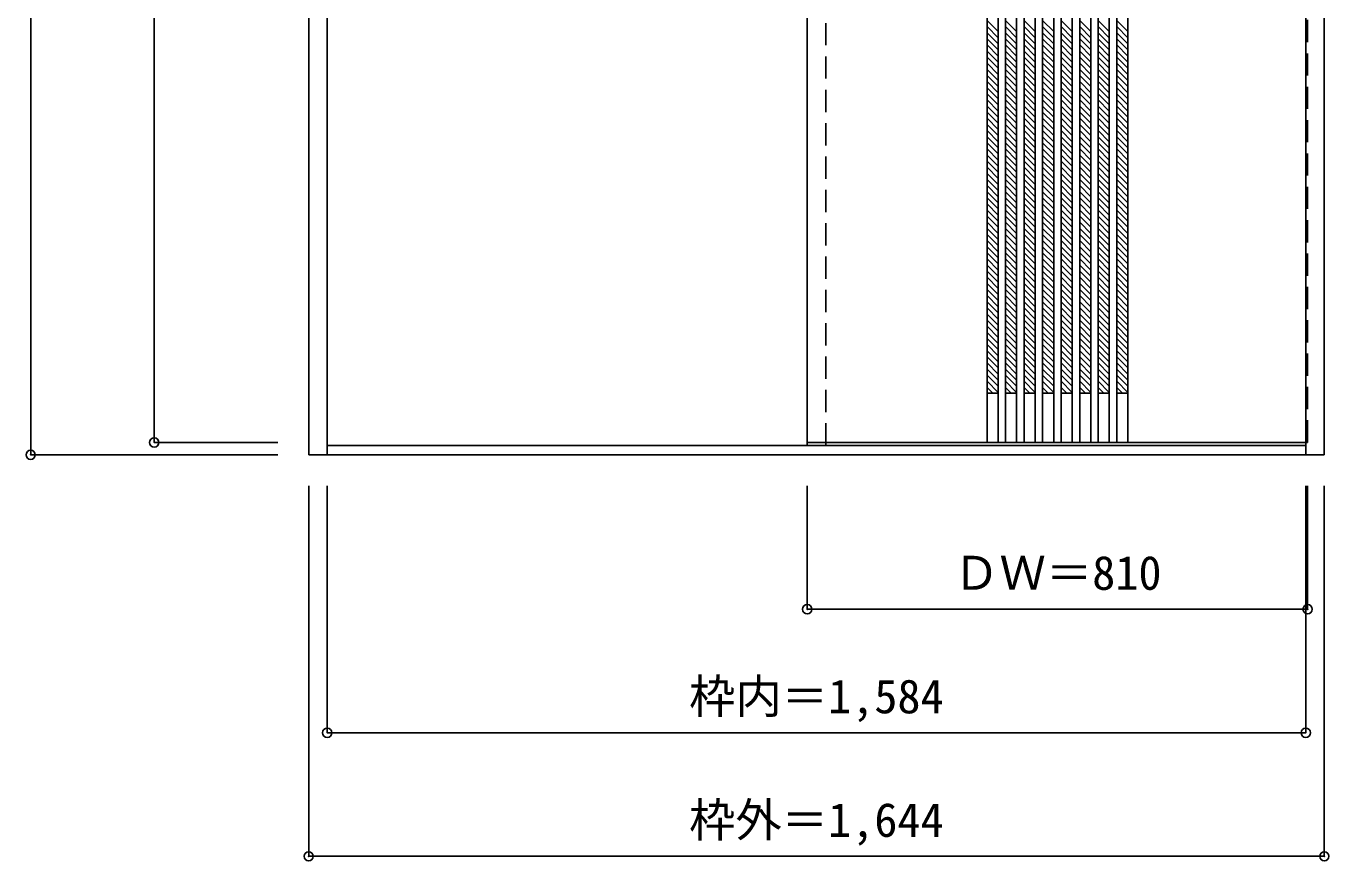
# Model space of a CAD drawing. Units: millimetres, scale not verified. Extents: x -1743 to 453, y -1658 to 1054.
# Drawn here: x -1656 to 453, y -1658 to -306 of the extents above; entities that cross this region are included whole.
import ezdxf
from ezdxf.enums import TextEntityAlignment as Align

# ---------------------------------------------------------------- set-up
doc = ezdxf.new("R2010")
doc.units = ezdxf.units.MM
doc.header["$LTSCALE"] = 30
doc.header["$PDMODE"] = 32
doc.header["$PDSIZE"] = 15
doc.linetypes.add('DASHED1', pattern=[1.8, 1.2, -0.6])
doc.layers.add('0-0', color=4, linetype='DASHED1')
doc.layers.add('0-1_寸法', color=7, linetype='Continuous')
doc.styles.add('ＭＳ ゴシック', font='')
doc.styles.get('ＭＳ ゴシック').set_extended_font_data('MS Gothic')

msp = doc.modelspace()

# ---------------------------------------------------------------- linework, layer by layer
at = {"layer": '0-0', "color": 3, "linetype": 'Continuous'}
for p, q in [((-1198.04, -1000.19), (-1198.04, 1046.81)), ((445.96, -1000.19), (445.96, 1046.81)), ((-1168.04, -1000.19), (-1168.04, 1016.81)), ((415.96, -1000.19), (415.96, 1016.81)), ((-391.04, 1002.81), (-391.04, -980.19)), ((-100.04, 1002.81), (-100.04, -980.19)), ((-82.04, 1002.81), (-82.04, -980.19)), ((-70.04, 1002.81), (-70.04, -980.19)), ((-52.04, 1002.81), (-52.04, -980.19)), ((-40.04, 1002.81), (-40.04, -980.19)), ((-22.04, 1002.81), (-22.04, -980.19)), ((-10.04, 1002.81), (-10.04, -980.19)), ((7.96, 1002.81), (7.96, -980.19)), ((19.96, 1002.81), (19.96, -980.19)), ((37.96, 1002.81), (37.96, -980.19)), ((49.96, 1002.81), (49.96, -980.19)), ((67.96, 1002.81), (67.96, -980.19)), ((79.96, 1002.81), (79.96, -980.19)), ((97.96, 1002.81), (97.96, -980.19)), ((109.96, 1002.81), (109.96, -980.19)), ((127.96, 1002.81), (127.96, -980.19)), ((-1168.04, -985.19), (415.96, -985.19)), ((415.96, -980.19), (-391.04, -980.19)), ((-1198.04, -1000.19), (445.96, -1000.19))]:
    msp.add_line(p, q, dxfattribs=at)
at = {"layer": '0-0'}
for p, q in [((-391.04, -985.19), (-391.04, 1016.81)), ((-361.04, -985.19), (-361.04, 1016.81)), ((-82.04, -315.02), (-100.04, -297.02)), ((-82.04, -324.92), (-100.04, -306.92)), ((-52.04, -315.02), (-70.04, -297.02)), ((-52.04, -324.92), (-70.04, -306.92)), ((-22.04, -315.02), (-40.04, -297.02)), ((-22.04, -324.92), (-40.04, -306.92)), ((7.96, -315.02), (-10.04, -297.02)), ((7.96, -324.92), (-10.04, -306.92)), ((37.96, -315.02), (19.96, -297.02)), ((37.96, -324.92), (19.96, -306.92)), ((67.96, -315.02), (49.96, -297.02)), ((67.96, -324.92), (49.96, -306.92)), ((97.96, -315.02), (79.96, -297.02)), ((97.96, -324.92), (79.96, -306.92)), ((127.96, -315.02), (109.96, -297.02)), ((127.96, -324.92), (109.96, -306.92)), ((-82.04, -334.82), (-100.04, -316.82)), ((-82.04, -344.72), (-100.04, -326.72)), ((-82.04, -354.62), (-100.04, -336.62)), ((-52.04, -334.82), (-70.04, -316.82)), ((-52.04, -344.72), (-70.04, -326.72)), ((-52.04, -354.62), (-70.04, -336.62)), ((-22.04, -334.82), (-40.04, -316.82)), ((-22.04, -344.72), (-40.04, -326.72)), ((-22.04, -354.62), (-40.04, -336.62)), ((7.96, -334.82), (-10.04, -316.82)), ((7.96, -344.72), (-10.04, -326.72)), ((7.96, -354.62), (-10.04, -336.62)), ((37.96, -334.82), (19.96, -316.82)), ((37.96, -344.72), (19.96, -326.72)), ((37.96, -354.62), (19.96, -336.62)), ((67.96, -334.82), (49.96, -316.82)), ((67.96, -344.72), (49.96, -326.72)), ((67.96, -354.62), (49.96, -336.62)), ((97.96, -334.82), (79.96, -316.82)), ((97.96, -344.72), (79.96, -326.72)), ((97.96, -354.62), (79.96, -336.62)), ((127.96, -334.82), (109.96, -316.82)), ((127.96, -344.72), (109.96, -326.72)), ((127.96, -354.62), (109.96, -336.62)), ((-82.04, -364.52), (-100.04, -346.52)), ((-82.04, -374.42), (-100.04, -356.42)), ((-52.04, -364.52), (-70.04, -346.52)), ((-52.04, -374.42), (-70.04, -356.42)), ((-22.04, -364.52), (-40.04, -346.52)), ((-22.04, -374.42), (-40.04, -356.42)), ((7.96, -364.52), (-10.04, -346.52)), ((7.96, -374.42), (-10.04, -356.42)), ((37.96, -364.52), (19.96, -346.52)), ((37.96, -374.42), (19.96, -356.42)), ((67.96, -364.52), (49.96, -346.52)), ((67.96, -374.42), (49.96, -356.42)), ((97.96, -364.52), (79.96, -346.52)), ((97.96, -374.42), (79.96, -356.42)), ((127.96, -364.52), (109.96, -346.52)), ((127.96, -374.42), (109.96, -356.42)), ((-82.04, -384.32), (-100.04, -366.32)), ((-82.04, -394.22), (-100.04, -376.22)), ((-52.04, -384.32), (-70.04, -366.32)), ((-52.04, -394.22), (-70.04, -376.22)), ((-22.04, -384.32), (-40.04, -366.32)), ((-22.04, -394.22), (-40.04, -376.22)), ((7.96, -384.32), (-10.04, -366.32)), ((7.96, -394.22), (-10.04, -376.22)), ((37.96, -384.32), (19.96, -366.32)), ((37.96, -394.22), (19.96, -376.22)), ((67.96, -384.32), (49.96, -366.32)), ((67.96, -394.22), (49.96, -376.22)), ((97.96, -384.32), (79.96, -366.32)), ((97.96, -394.22), (79.96, -376.22)), ((127.96, -384.32), (109.96, -366.32)), ((127.96, -394.22), (109.96, -376.22)), ((-82.04, -404.12), (-100.04, -386.12)), ((-82.04, -414.02), (-100.04, -396.02)), ((-52.04, -404.12), (-70.04, -386.12)), ((-52.04, -414.02), (-70.04, -396.02)), ((-22.04, -404.12), (-40.04, -386.12)), ((-22.04, -414.02), (-40.04, -396.02)), ((7.96, -404.12), (-10.04, -386.12)), ((7.96, -414.02), (-10.04, -396.02)), ((37.96, -404.12), (19.96, -386.12)), ((37.96, -414.02), (19.96, -396.02)), ((67.96, -404.12), (49.96, -386.12)), ((67.96, -414.02), (49.96, -396.02)), ((97.96, -404.12), (79.96, -386.12)), ((97.96, -414.02), (79.96, -396.02)), ((127.96, -404.12), (109.96, -386.12)), ((127.96, -414.02), (109.96, -396.02)), ((-82.04, -423.92), (-100.04, -405.92)), ((-82.04, -433.82), (-100.04, -415.82)), ((-52.04, -423.92), (-70.04, -405.92)), ((-52.04, -433.82), (-70.04, -415.82)), ((-22.04, -423.92), (-40.04, -405.92)), ((-22.04, -433.82), (-40.04, -415.82)), ((7.96, -423.92), (-10.04, -405.92)), ((7.96, -433.82), (-10.04, -415.82)), ((37.96, -423.92), (19.96, -405.92)), ((37.96, -433.82), (19.96, -415.82)), ((67.96, -423.92), (49.96, -405.92)), ((67.96, -433.82), (49.96, -415.82)), ((97.96, -423.92), (79.96, -405.92)), ((97.96, -433.82), (79.96, -415.82)), ((127.96, -423.92), (109.96, -405.92)), ((127.96, -433.82), (109.96, -415.82)), ((-82.04, -443.72), (-100.04, -425.72)), ((-82.04, -453.61), (-100.04, -435.61)), ((-52.04, -443.72), (-70.04, -425.72)), ((-52.04, -453.61), (-70.04, -435.61)), ((-22.04, -443.72), (-40.04, -425.72)), ((-22.04, -453.61), (-40.04, -435.61)), ((7.96, -443.72), (-10.04, -425.72)), ((7.96, -453.61), (-10.04, -435.61)), ((37.96, -443.72), (19.96, -425.72)), ((37.96, -453.61), (19.96, -435.61)), ((67.96, -443.72), (49.96, -425.72)), ((67.96, -453.61), (49.96, -435.61)), ((97.96, -443.72), (79.96, -425.72)), ((97.96, -453.61), (79.96, -435.61)), ((127.96, -443.72), (109.96, -425.72)), ((127.96, -453.61), (109.96, -435.61)), ((-82.04, -463.51), (-100.04, -445.51)), ((-82.04, -473.41), (-100.04, -455.41)), ((-52.04, -463.51), (-70.04, -445.51)), ((-52.04, -473.41), (-70.04, -455.41)), ((-22.04, -463.51), (-40.04, -445.51)), ((-22.04, -473.41), (-40.04, -455.41)), ((7.96, -463.51), (-10.04, -445.51)), ((7.96, -473.41), (-10.04, -455.41)), ((37.96, -463.51), (19.96, -445.51)), ((37.96, -473.41), (19.96, -455.41)), ((67.96, -463.51), (49.96, -445.51)), ((67.96, -473.41), (49.96, -455.41)), ((97.96, -463.51), (79.96, -445.51)), ((97.96, -473.41), (79.96, -455.41)), ((127.96, -463.51), (109.96, -445.51)), ((127.96, -473.41), (109.96, -455.41)), ((-82.04, -483.31), (-100.04, -465.31)), ((-82.04, -493.21), (-100.04, -475.21)), ((-52.04, -483.31), (-70.04, -465.31)), ((-52.04, -493.21), (-70.04, -475.21)), ((-22.04, -483.31), (-40.04, -465.31)), ((-22.04, -493.21), (-40.04, -475.21)), ((7.96, -483.31), (-10.04, -465.31)), ((7.96, -493.21), (-10.04, -475.21)), ((37.96, -483.31), (19.96, -465.31)), ((37.96, -493.21), (19.96, -475.21)), ((67.96, -483.31), (49.96, -465.31)), ((67.96, -493.21), (49.96, -475.21)), ((97.96, -483.31), (79.96, -465.31)), ((97.96, -493.21), (79.96, -475.21)), ((127.96, -483.31), (109.96, -465.31)), ((127.96, -493.21), (109.96, -475.21)), ((-82.04, -503.11), (-100.04, -485.11)), ((-82.04, -513.01), (-100.04, -495.01)), ((-82.04, -522.91), (-100.04, -504.91)), ((-52.04, -503.11), (-70.04, -485.11)), ((-52.04, -513.01), (-70.04, -495.01)), ((-52.04, -522.91), (-70.04, -504.91)), ((-22.04, -503.11), (-40.04, -485.11)), ((-22.04, -513.01), (-40.04, -495.01)), ((-22.04, -522.91), (-40.04, -504.91)), ((7.96, -503.11), (-10.04, -485.11)), ((7.96, -513.01), (-10.04, -495.01)), ((7.96, -522.91), (-10.04, -504.91)), ((37.96, -503.11), (19.96, -485.11)), ((37.96, -513.01), (19.96, -495.01)), ((37.96, -522.91), (19.96, -504.91)), ((67.96, -503.11), (49.96, -485.11)), ((67.96, -513.01), (49.96, -495.01)), ((67.96, -522.91), (49.96, -504.91)), ((97.96, -503.11), (79.96, -485.11)), ((97.96, -513.01), (79.96, -495.01)), ((97.96, -522.91), (79.96, -504.91)), ((127.96, -503.11), (109.96, -485.11)), ((127.96, -513.01), (109.96, -495.01)), ((127.96, -522.91), (109.96, -504.91)), ((-82.04, -532.81), (-100.04, -514.81)), ((-82.04, -542.71), (-100.04, -524.71)), ((-52.04, -532.81), (-70.04, -514.81)), ((-52.04, -542.71), (-70.04, -524.71)), ((-22.04, -532.81), (-40.04, -514.81)), ((-22.04, -542.71), (-40.04, -524.71)), ((7.96, -532.81), (-10.04, -514.81)), ((7.96, -542.71), (-10.04, -524.71)), ((37.96, -532.81), (19.96, -514.81)), ((37.96, -542.71), (19.96, -524.71)), ((67.96, -532.81), (49.96, -514.81)), ((67.96, -542.71), (49.96, -524.71)), ((97.96, -532.81), (79.96, -514.81)), ((97.96, -542.71), (79.96, -524.71)), ((127.96, -532.81), (109.96, -514.81)), ((127.96, -542.71), (109.96, -524.71)), ((-82.04, -552.61), (-100.04, -534.61)), ((-82.04, -562.51), (-100.04, -544.51)), ((-52.04, -552.61), (-70.04, -534.61)), ((-52.04, -562.51), (-70.04, -544.51)), ((-22.04, -552.61), (-40.04, -534.61)), ((-22.04, -562.51), (-40.04, -544.51)), ((7.96, -552.61), (-10.04, -534.61)), ((7.96, -562.51), (-10.04, -544.51)), ((37.96, -552.61), (19.96, -534.61)), ((37.96, -562.51), (19.96, -544.51)), ((67.96, -552.61), (49.96, -534.61)), ((67.96, -562.51), (49.96, -544.51)), ((97.96, -552.61), (79.96, -534.61)), ((97.96, -562.51), (79.96, -544.51)), ((127.96, -552.61), (109.96, -534.61)), ((127.96, -562.51), (109.96, -544.51)), ((-82.04, -572.41), (-100.04, -554.41)), ((-82.04, -582.31), (-100.04, -564.31)), ((-52.04, -572.41), (-70.04, -554.41)), ((-52.04, -582.31), (-70.04, -564.31)), ((-22.04, -572.41), (-40.04, -554.41)), ((-22.04, -582.31), (-40.04, -564.31)), ((7.96, -572.41), (-10.04, -554.41)), ((7.96, -582.31), (-10.04, -564.31)), ((37.96, -572.41), (19.96, -554.41)), ((37.96, -582.31), (19.96, -564.31)), ((67.96, -572.41), (49.96, -554.41)), ((67.96, -582.31), (49.96, -564.31)), ((97.96, -572.41), (79.96, -554.41)), ((97.96, -582.31), (79.96, -564.31)), ((127.96, -572.41), (109.96, -554.41)), ((127.96, -582.31), (109.96, -564.31)), ((-82.04, -592.21), (-100.04, -574.21)), ((-82.04, -602.11), (-100.04, -584.11)), ((-52.04, -592.21), (-70.04, -574.21)), ((-52.04, -602.11), (-70.04, -584.11)), ((-22.04, -592.21), (-40.04, -574.21)), ((-22.04, -602.11), (-40.04, -584.11)), ((7.96, -592.21), (-10.04, -574.21)), ((7.96, -602.11), (-10.04, -584.11)), ((37.96, -592.21), (19.96, -574.21)), ((37.96, -602.11), (19.96, -584.11)), ((67.96, -592.21), (49.96, -574.21)), ((67.96, -602.11), (49.96, -584.11)), ((97.96, -592.21), (79.96, -574.21)), ((97.96, -602.11), (79.96, -584.11)), ((127.96, -592.21), (109.96, -574.21)), ((127.96, -602.11), (109.96, -584.11)), ((-82.04, -612.01), (-100.04, -594.01)), ((-82.04, -621.91), (-100.04, -603.91)), ((-52.04, -612.01), (-70.04, -594.01)), ((-52.04, -621.91), (-70.04, -603.91)), ((-22.04, -612.01), (-40.04, -594.01)), ((-22.04, -621.91), (-40.04, -603.91)), ((7.96, -612.01), (-10.04, -594.01)), ((7.96, -621.91), (-10.04, -603.91)), ((37.96, -612.01), (19.96, -594.01)), ((37.96, -621.91), (19.96, -603.91)), ((67.96, -612.01), (49.96, -594.01)), ((67.96, -621.91), (49.96, -603.91)), ((97.96, -612.01), (79.96, -594.01)), ((97.96, -621.91), (79.96, -603.91)), ((127.96, -612.01), (109.96, -594.01)), ((127.96, -621.91), (109.96, -603.91)), ((-82.04, -631.81), (-100.04, -613.81)), ((-82.04, -641.7), (-100.04, -623.7)), ((-52.04, -631.81), (-70.04, -613.81)), ((-52.04, -641.7), (-70.04, -623.7)), ((-22.04, -631.81), (-40.04, -613.81)), ((-22.04, -641.7), (-40.04, -623.7)), ((7.96, -631.81), (-10.04, -613.81)), ((7.96, -641.7), (-10.04, -623.7)), ((37.96, -631.81), (19.96, -613.81)), ((37.96, -641.7), (19.96, -623.7)), ((67.96, -631.81), (49.96, -613.81)), ((67.96, -641.7), (49.96, -623.7)), ((97.96, -631.81), (79.96, -613.81)), ((97.96, -641.7), (79.96, -623.7)), ((127.96, -631.81), (109.96, -613.81)), ((127.96, -641.7), (109.96, -623.7)), ((-82.04, -651.6), (-100.04, -633.6)), ((-82.04, -661.5), (-100.04, -643.5)), ((-82.04, -671.4), (-100.04, -653.4)), ((-52.04, -651.6), (-70.04, -633.6)), ((-52.04, -661.5), (-70.04, -643.5)), ((-52.04, -671.4), (-70.04, -653.4)), ((-22.04, -651.6), (-40.04, -633.6)), ((-22.04, -661.5), (-40.04, -643.5)), ((-22.04, -671.4), (-40.04, -653.4)), ((7.96, -651.6), (-10.04, -633.6)), ((7.96, -661.5), (-10.04, -643.5)), ((7.96, -671.4), (-10.04, -653.4)), ((37.96, -651.6), (19.96, -633.6)), ((37.96, -661.5), (19.96, -643.5)), ((37.96, -671.4), (19.96, -653.4)), ((67.96, -651.6), (49.96, -633.6)), ((67.96, -661.5), (49.96, -643.5)), ((67.96, -671.4), (49.96, -653.4)), ((97.96, -651.6), (79.96, -633.6)), ((97.96, -661.5), (79.96, -643.5)), ((97.96, -671.4), (79.96, -653.4)), ((127.96, -651.6), (109.96, -633.6)), ((127.96, -661.5), (109.96, -643.5)), ((127.96, -671.4), (109.96, -653.4)), ((-82.04, -681.3), (-100.04, -663.3)), ((-82.04, -691.2), (-100.04, -673.2)), ((-52.04, -681.3), (-70.04, -663.3)), ((-52.04, -691.2), (-70.04, -673.2)), ((-22.04, -681.3), (-40.04, -663.3)), ((-22.04, -691.2), (-40.04, -673.2)), ((7.96, -681.3), (-10.04, -663.3)), ((7.96, -691.2), (-10.04, -673.2)), ((37.96, -681.3), (19.96, -663.3)), ((37.96, -691.2), (19.96, -673.2)), ((67.96, -681.3), (49.96, -663.3)), ((67.96, -691.2), (49.96, -673.2)), ((97.96, -681.3), (79.96, -663.3)), ((97.96, -691.2), (79.96, -673.2)), ((127.96, -681.3), (109.96, -663.3)), ((127.96, -691.2), (109.96, -673.2)), ((-82.04, -701.1), (-100.04, -683.1)), ((-82.04, -711), (-100.04, -693)), ((-52.04, -701.1), (-70.04, -683.1)), ((-52.04, -711), (-70.04, -693)), ((-22.04, -701.1), (-40.04, -683.1)), ((-22.04, -711), (-40.04, -693)), ((7.96, -701.1), (-10.04, -683.1)), ((7.96, -711), (-10.04, -693)), ((37.96, -701.1), (19.96, -683.1)), ((37.96, -711), (19.96, -693)), ((67.96, -701.1), (49.96, -683.1)), ((67.96, -711), (49.96, -693)), ((97.96, -701.1), (79.96, -683.1)), ((97.96, -711), (79.96, -693)), ((127.96, -701.1), (109.96, -683.1)), ((127.96, -711), (109.96, -693)), ((-82.04, -720.9), (-100.04, -702.9)), ((-82.04, -730.8), (-100.04, -712.8)), ((-52.04, -720.9), (-70.04, -702.9)), ((-52.04, -730.8), (-70.04, -712.8)), ((-22.04, -720.9), (-40.04, -702.9)), ((-22.04, -730.8), (-40.04, -712.8)), ((7.96, -720.9), (-10.04, -702.9)), ((7.96, -730.8), (-10.04, -712.8)), ((37.96, -720.9), (19.96, -702.9)), ((37.96, -730.8), (19.96, -712.8)), ((67.96, -720.9), (49.96, -702.9)), ((67.96, -730.8), (49.96, -712.8)), ((97.96, -720.9), (79.96, -702.9)), ((97.96, -730.8), (79.96, -712.8)), ((127.96, -720.9), (109.96, -702.9)), ((127.96, -730.8), (109.96, -712.8)), ((-82.04, -740.7), (-100.04, -722.7)), ((-82.04, -750.6), (-100.04, -732.6)), ((-52.04, -740.7), (-70.04, -722.7)), ((-52.04, -750.6), (-70.04, -732.6)), ((-22.04, -740.7), (-40.04, -722.7)), ((-22.04, -750.6), (-40.04, -732.6)), ((7.96, -740.7), (-10.04, -722.7)), ((7.96, -750.6), (-10.04, -732.6)), ((37.96, -740.7), (19.96, -722.7)), ((37.96, -750.6), (19.96, -732.6)), ((67.96, -740.7), (49.96, -722.7)), ((67.96, -750.6), (49.96, -732.6)), ((97.96, -740.7), (79.96, -722.7)), ((97.96, -750.6), (79.96, -732.6)), ((127.96, -740.7), (109.96, -722.7)), ((127.96, -750.6), (109.96, -732.6)), ((-82.04, -760.5), (-100.04, -742.5)), ((-82.04, -770.4), (-100.04, -752.4)), ((-52.04, -760.5), (-70.04, -742.5)), ((-52.04, -770.4), (-70.04, -752.4)), ((-22.04, -760.5), (-40.04, -742.5)), ((-22.04, -770.4), (-40.04, -752.4)), ((7.96, -760.5), (-10.04, -742.5)), ((7.96, -770.4), (-10.04, -752.4)), ((37.96, -760.5), (19.96, -742.5)), ((37.96, -770.4), (19.96, -752.4)), ((67.96, -760.5), (49.96, -742.5)), ((67.96, -770.4), (49.96, -752.4)), ((97.96, -760.5), (79.96, -742.5)), ((97.96, -770.4), (79.96, -752.4)), ((127.96, -760.5), (109.96, -742.5)), ((127.96, -770.4), (109.96, -752.4)), ((-82.04, -780.3), (-100.04, -762.3)), ((-82.04, -790.2), (-100.04, -772.2)), ((-52.04, -780.3), (-70.04, -762.3)), ((-52.04, -790.2), (-70.04, -772.2)), ((-22.04, -780.3), (-40.04, -762.3)), ((-22.04, -790.2), (-40.04, -772.2)), ((7.96, -780.3), (-10.04, -762.3)), ((7.96, -790.2), (-10.04, -772.2)), ((37.96, -780.3), (19.96, -762.3)), ((37.96, -790.2), (19.96, -772.2)), ((67.96, -780.3), (49.96, -762.3)), ((67.96, -790.2), (49.96, -772.2)), ((97.96, -780.3), (79.96, -762.3)), ((97.96, -790.2), (79.96, -772.2)), ((127.96, -780.3), (109.96, -762.3)), ((127.96, -790.2), (109.96, -772.2)), ((-82.04, -800.1), (-100.04, -782.1)), ((-82.04, -810), (-100.04, -792)), ((-52.04, -800.1), (-70.04, -782.1)), ((-52.04, -810), (-70.04, -792)), ((-22.04, -800.1), (-40.04, -782.1)), ((-22.04, -810), (-40.04, -792)), ((7.96, -800.1), (-10.04, -782.1)), ((7.96, -810), (-10.04, -792)), ((37.96, -800.1), (19.96, -782.1)), ((37.96, -810), (19.96, -792)), ((67.96, -800.1), (49.96, -782.1)), ((67.96, -810), (49.96, -792)), ((97.96, -800.1), (79.96, -782.1)), ((97.96, -810), (79.96, -792)), ((127.96, -800.1), (109.96, -782.1)), ((127.96, -810), (109.96, -792)), ((-82.04, -819.9), (-100.04, -801.9)), ((-82.04, -829.8), (-100.04, -811.8)), ((-82.04, -839.69), (-100.04, -821.69)), ((-52.04, -819.9), (-70.04, -801.9)), ((-52.04, -829.8), (-70.04, -811.8)), ((-52.04, -839.69), (-70.04, -821.69)), ((-22.04, -819.9), (-40.04, -801.9)), ((-22.04, -829.8), (-40.04, -811.8)), ((-22.04, -839.69), (-40.04, -821.69)), ((7.96, -819.9), (-10.04, -801.9)), ((7.96, -829.8), (-10.04, -811.8)), ((7.96, -839.69), (-10.04, -821.69)), ((37.96, -819.9), (19.96, -801.9)), ((37.96, -829.8), (19.96, -811.8)), ((37.96, -839.69), (19.96, -821.69)), ((67.96, -819.9), (49.96, -801.9)), ((67.96, -829.8), (49.96, -811.8)), ((67.96, -839.69), (49.96, -821.69)), ((97.96, -819.9), (79.96, -801.9)), ((97.96, -829.8), (79.96, -811.8)), ((97.96, -839.69), (79.96, -821.69)), ((127.96, -819.9), (109.96, -801.9)), ((127.96, -829.8), (109.96, -811.8)), ((127.96, -839.69), (109.96, -821.69)), ((-82.04, -849.59), (-100.04, -831.59)), ((-82.04, -859.49), (-100.04, -841.49)), ((-52.04, -849.59), (-70.04, -831.59)), ((-52.04, -859.49), (-70.04, -841.49)), ((-22.04, -849.59), (-40.04, -831.59)), ((-22.04, -859.49), (-40.04, -841.49)), ((7.96, -849.59), (-10.04, -831.59)), ((7.96, -859.49), (-10.04, -841.49)), ((37.96, -849.59), (19.96, -831.59)), ((37.96, -859.49), (19.96, -841.49)), ((67.96, -849.59), (49.96, -831.59)), ((67.96, -859.49), (49.96, -841.49)), ((97.96, -849.59), (79.96, -831.59)), ((97.96, -859.49), (79.96, -841.49)), ((127.96, -849.59), (109.96, -831.59)), ((127.96, -859.49), (109.96, -841.49)), ((-82.04, -869.39), (-100.04, -851.39)), ((-82.04, -879.29), (-100.04, -861.29)), ((-52.04, -869.39), (-70.04, -851.39)), ((-52.04, -879.29), (-70.04, -861.29)), ((-22.04, -869.39), (-40.04, -851.39)), ((-22.04, -879.29), (-40.04, -861.29)), ((7.96, -869.39), (-10.04, -851.39)), ((7.96, -879.29), (-10.04, -861.29)), ((37.96, -869.39), (19.96, -851.39)), ((37.96, -879.29), (19.96, -861.29)), ((67.96, -869.39), (49.96, -851.39)), ((67.96, -879.29), (49.96, -861.29)), ((97.96, -869.39), (79.96, -851.39)), ((97.96, -879.29), (79.96, -861.29)), ((127.96, -869.39), (109.96, -851.39)), ((127.96, -879.29), (109.96, -861.29)), ((-82.04, -889.19), (-100.04, -871.19)), ((-82.04, -899.09), (-100.04, -881.09)), ((-52.04, -889.19), (-70.04, -871.19)), ((-52.04, -899.09), (-70.04, -881.09)), ((-22.04, -889.19), (-40.04, -871.19)), ((-22.04, -899.09), (-40.04, -881.09)), ((7.96, -889.19), (-10.04, -871.19)), ((7.96, -899.09), (-10.04, -881.09)), ((37.96, -889.19), (19.96, -871.19)), ((37.96, -899.09), (19.96, -881.09)), ((67.96, -889.19), (49.96, -871.19)), ((67.96, -899.09), (49.96, -881.09)), ((97.96, -889.19), (79.96, -871.19)), ((97.96, -899.09), (79.96, -881.09)), ((127.96, -889.19), (109.96, -871.19)), ((127.96, -899.09), (109.96, -881.09)), ((-90.84, -900.19), (-100.04, -890.99)), ((-60.84, -900.19), (-70.04, -890.99)), ((-30.84, -900.19), (-40.04, -890.99)), ((-0.84, -900.19), (-10.04, -890.99)), ((29.16, -900.19), (19.96, -890.99)), ((59.16, -900.19), (49.96, -890.99)), ((89.16, -900.19), (79.96, -890.99)), ((119.16, -900.19), (109.96, -890.99))]:
    msp.add_line(p, q, dxfattribs=at)
at = {"layer": '0-0', "color": 7, "linetype": 'Continuous'}
for p, q in [((-82.04, -900.19), (-100.04, -900.19)), ((-52.04, -900.19), (-70.04, -900.19)), ((-22.04, -900.19), (-40.04, -900.19)), ((7.96, -900.19), (-10.04, -900.19)), ((37.96, -900.19), (19.96, -900.19)), ((67.96, -900.19), (49.96, -900.19)), ((97.96, -900.19), (79.96, -900.19)), ((127.96, -900.19), (109.96, -900.19))]:
    msp.add_line(p, q, dxfattribs=at)
at = {"layer": '0-0'}
msp.add_lwpolyline([(415.96, -980.19), (418.96, -980.19), (418.96, 1002.81)], dxfattribs=at)
at = {"layer": '0-1_寸法', "color": 4}
for p, q in [((-1648.04, 1046.81), (-1648.04, -1000.19)), ((-1448.04, 1002.81), (-1448.04, -980.19)), ((-1448.04, -980.19), (-1248.04, -980.19)), ((-1648.04, -1000.19), (-1248.04, -1000.19)), ((-391.04, -1250.19), (-391.04, -1050.19)), ((415.96, -1450.19), (415.96, -1050.19)), ((418.96, -1250.19), (418.96, -1050.19)), ((445.96, -1650.19), (445.96, -1050.19)), ((418.96, -1250.19), (-391.04, -1250.19))]:
    msp.add_line(p, q, dxfattribs=at)
for points in [[(445.96, -1650.19), (-1198.04, -1650.19), (-1198.04, -1050.19)], [(415.96, -1450.19), (-1168.04, -1450.19), (-1168.04, -1050.19)]]:
    msp.add_lwpolyline(points, dxfattribs=at)
at = {"layer": '0-1_寸法'}
for p in [(-1448.04, -980.19), (-1648.04, -1000.19), (-391.04, -1250.19), (418.96, -1250.19), (-1168.04, -1450.19), (415.96, -1450.19), (-1198.04, -1650.19), (445.96, -1650.19)]:
    msp.add_point(p, dxfattribs=at)

# ---------------------------------------------------------------- texts
at = {"layer": '0-1_寸法', "style": 'ＭＳ ゴシック'}
for s, p in [('ＤＷ＝810', (-154.79, -1235.19)), ('枠内＝1,584', (-582.29, -1435.19)), ('枠外＝1,644', (-582.29, -1635.19))]:
    msp.add_text(s, height=54.99, dxfattribs=at).set_placement(p, align=Align.BOTTOM_LEFT)

doc.saveas('drawing.dxf')
